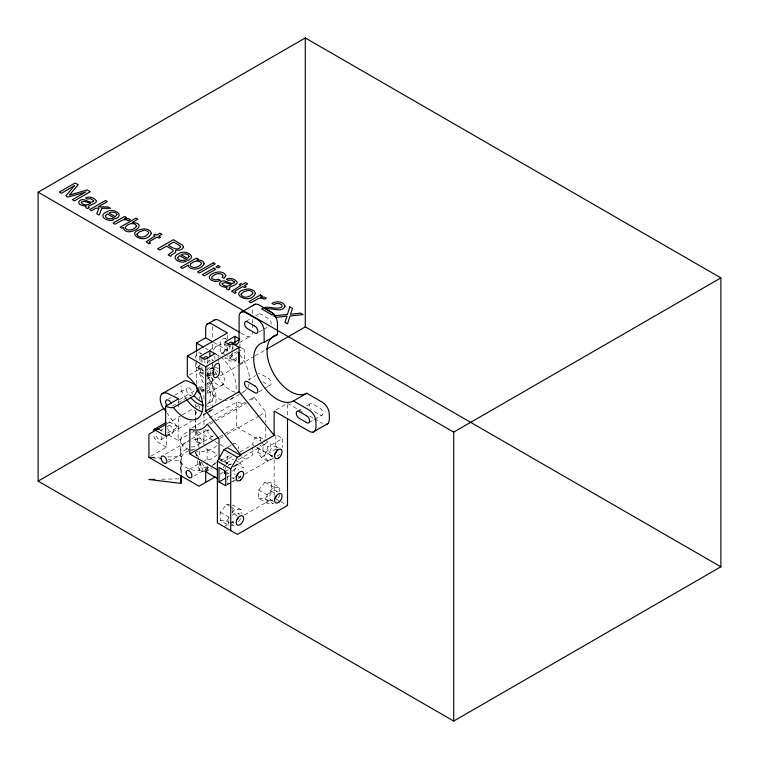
<?xml version="1.0" encoding="UTF-8"?>
<svg xmlns="http://www.w3.org/2000/svg" width="759" height="759" viewBox="0 0 759 759"><rect width="100%" height="100%" fill="white"/><g stroke="black" fill="none" stroke-linecap="round" stroke-linejoin="round"><path stroke-width="0.57" stroke-dasharray="3.79 2.85" d="M180.775 439.613L180.775 472.895M203.953 440.182L203.962 429.575M203.962 424.86L203.972 413.086M203.972 398.94L203.848 389.187M180.727 452.725C179.874 447.355 183.811 443 188.63 441.283M203.981 389.519L201.458 391.853M238.383 478.445L240.195 477.402L241.798 473.255M273.449 458.199L268.022 461.33L261.343 457.478L257.728 452.336L260.546 445.087M268.022 461.33L264.407 456.187L268.022 446.871L282.49 438.522L282.49 447.421M200.556 462.981C198.042 467.335 205.841 468.303 208.478 466.671M207.008 370.231L209.863 366.673L214.873 369.567M199.845 365.772L199.845 372.451L204.854 375.344L209.863 375.79L212.729 372.233M237.055 358.665L234.91 361.331L229.901 360.886L224.892 357.992L229.901 358.447L234.91 352.214L236.912 353.371M220.3 512.183L228.649 517.002L228.649 525.351L220.3 520.532L220.3 512.183L226.561 504.393L229.692 504.678M232.131 512.676L234.91 509.213L241.172 509.773L241.172 513.947M220.3 520.532L226.561 521.091L229.341 517.629M258.705 498.359L264.957 498.919L273.306 503.739L267.045 503.179L258.705 498.359L258.705 490.01L264.957 482.221L271.219 482.781L279.568 487.601L279.568 495.95L276.096 500.276M238.383 521.585L241.172 518.122L241.172 514.991M267.045 503.179L267.045 494.83L273.306 487.041L279.568 487.601M264.957 498.919L271.219 491.13L271.219 482.781M217.169 454.783L212.757 458.436L204.304 461.026M167.777 462.259L180.794 454.764L183.564 450.96L188.63 447.753M200.869 390.904L202.34 389.576M191.221 446.956C201.429 447.279 202.52 436.634 191.221 440.258M216.125 462.544L212.757 464.783M198.222 444.708L212.52 436.425M189.219 469.309L201.477 462.212M246.096 321.285L251.827 317.974M255.641 315.772L258.506 314.122M209.607 350.165L217.235 345.762M239.711 342.413L251.163 335.801M215.252 353.912L218.213 355.62L227.396 350.316L227.396 345.696M259.132 331.911L262.956 329.71M263.904 329.159L268.677 326.408M189.238 375.107L200.68 368.494A26.565 15.332 60 0 1 203.592 371.075M203.744 378.077A18.89 10.901 60 0 0 200.68 374.908L204.019 372.982M168.707 398.741L170.699 397.593M174.674 395.297L187.587 387.84M207.065 378.931L212.131 375.999M213.146 375.411L218.213 372.489A10.038 5.797 60 0 0 216.353 370.629M196.505 388.399L199.427 386.711M179.38 399.557L197.805 388.912M198.83 388.323L205.993 384.187M207.017 383.599L214.18 379.462M220.328 375.914L238.753 365.278M239.778 364.681L254.104 356.407M255.128 355.819L265.365 349.908M199.996 389.054L206.078 385.544M207.093 384.955L211.154 382.612A10.038 5.797 60 0 1 207.814 372.887A10.038 5.797 60 0 1 212.444 368.694M172.35 406.122L191.23 395.221A4.137 2.381 60 0 1 186.619 390.913A4.137 2.381 60 0 1 189.627 388.285A4.137 2.381 60 0 1 192.046 394.509M223.061 384.538L206.363 394.177A10.038 5.797 60 0 0 206.913 385.657M166.781 423.873L182.027 415.069M182.464 414.822L192.625 408.949M195.67 407.194L198.535 405.543M160.045 430.733L165.889 427.355M166.857 426.795L168.811 425.676M248.013 379.946L255.641 375.544M209.854 402.498L206.514 404.424A18.89 10.901 60 0 0 207.055 382.934M167.426 433.133L178.147 426.956L178.147 440.448L170.633 436.112A8.264 4.772 60 0 1 167.198 432.839M166.619 435.533L191.477 421.179M203.412 414.291L207.397 411.995M208.393 411.416L212.368 409.12M203.099 415.258L205.964 413.608M206.913 413.057L210.736 410.856M230.764 399.281L239.351 394.329M240.309 393.779L244.123 391.578M160.766 439.803L172.454 433.047A4.137 2.381 60 0 0 171.695 426.843A4.137 2.381 60 0 0 167.739 428.199A4.137 2.381 60 0 0 172.454 433.047M191.866 427.924L236.58 402.109A37.779 21.812 60 0 0 245.707 402.82M259.132 391.682L263.904 388.921M264.863 388.371L270.583 385.069M150.87 456.187L166.458 447.193L166.458 434.822M178.147 440.448L190.803 433.142M191.78 432.573L195.67 430.325L195.67 421.074M208.345 423.513L211.391 421.757M212.406 421.169L244.929 402.393M248.99 400.05L254.075 397.109L265.792 412.014L265.792 422.611M209.93 424.272L246.514 403.143M165.177 454.28L190.585 439.603M191.6 439.025L208.877 429.044M219.304 436.928L236.58 426.956L260.754 440.913M220.063 438.417L226.163 434.898M227.178 434.309L258.686 416.122M259.701 415.534L265.792 412.014M276.048 409.945L285.593 404.433M297.86 410.932L302.632 408.171M306.446 405.97L310.26 403.769M193.868 476.111L211.144 466.14M212.159 465.552L216.22 463.208M220.29 460.855L229.436 455.58M205.689 471.775L210.774 468.844M222.966 461.804L232.112 456.52M240.242 451.823L252.443 444.783M226.286 463.256L233.516 459.081M228.193 465.533L231.239 463.768M238.354 459.66L265.792 443.825M219.92 474.166L225.432 470.978M234.151 465.95L252.443 455.391L252.443 447.146M308.989 422.659L313.752 419.907M314.71 419.357L322.338 414.955M225.727 471.292L228.44 469.726M232.966 467.117L240.195 462.943L243.81 468.085L237.131 464.223L233.516 473.54L235.423 474.641M227.188 477.193L231.704 474.584M261.343 457.478L275.811 449.119L275.811 434.66L282.49 438.522M229.427 483.132L227.396 484.308L227.396 472.145M230.442 482.544L234.512 480.2M238.573 477.847L240.603 476.68M244.673 474.328L273.126 457.905M226.628 485.229L231.153 482.62M232.966 481.576L237.482 478.967M277.063 456.112L279.777 454.546M224.057 526.718L229.171 523.767M230.186 523.179L235.299 520.228M244.502 514.915L273.126 498.388M202.463 391.293L204.218 390.278M227.918 446.966L233.924 443.503M209.275 369.529L212.159 367.878M151.25 457.269L159.39 457.089M167.54 456.918L181.496 456.614A19.127 11.043 0 0 1 190.68 450.04M161.724 479.214L179.171 478.834M197.264 460.533L199.294 470.855L206.163 471.595M199.845 372.451L203.858 372.811M230.736 525.541L234.91 525.911L230.271 523.236M152.35 457.734L161.487 458.844M168.337 459.669L180.889 461.197A19.127 11.043 0 0 0 211.533 468.464M233.089 359.311L238.971 362.66M239.626 346.844L243.478 349.064M240.812 333.002L245.764 335.858A9.44 5.455 60 0 0 252.443 332.006M225.043 338.438L226.95 339.539M213.583 342.347L227.396 350.316M221.4 352.565L226.173 355.316M229.901 358.447L234.91 361.331M205.385 348.22L208.345 349.927M262.661 381.768L268.297 385.022A4.137 2.381 60 0 0 271.219 383.333A4.137 2.381 60 0 0 268.297 378.276L260.792 373.931A4.137 2.381 60 0 0 258.506 373.883M314.425 411.653L320.061 414.898A4.137 2.381 60 0 0 322.983 413.219A4.137 2.381 60 0 0 320.061 408.152L312.547 403.816A4.137 2.381 60 0 0 309.7 404.794A4.137 2.381 60 0 0 311.275 409.499M199.996 352.897L201.903 353.998M211.685 359.643L213.592 360.743M287.5 403.333L298.524 409.699M299.52 410.277L302.528 412.014M309.539 416.055L313.543 418.37M314.549 418.949L322.566 423.579M196.353 367.024L203.032 370.876M208.042 373.77L214.721 377.621M206.856 374.054L209.863 375.79M206.363 405.648L208.364 406.805M259.54 437.004L263.544 439.319M264.549 439.888L269.559 442.782A5.313 3.064 -60 0 1 267.206 451.15A5.313 3.064 -60 0 1 263.126 447.649A5.313 3.064 -60 0 1 269.559 442.782M276.238 446.643L278.24 447.801M261.343 443.019L268.022 446.871M257.377 447.63L274.141 457.316M256.694 447.554L263.705 451.605M270.384 455.457L273.392 457.193M257.728 452.336L264.407 456.187M197.72 431.51L219.18 443.901M220.205 444.489L225.319 447.44M241.675 456.88L245.764 459.242M178.147 426.956L170.633 422.611A8.264 4.772 60 0 0 167.198 421.919M235.423 460.182L240.195 462.943M264.957 482.221L273.306 487.041M276.238 490.978L278.24 492.136M219.047 458.872L227.396 463.692L227.396 453.398M271.219 491.13L274.929 493.274M158.944 429.366L164.58 432.611M236.381 475.2L240.195 477.402M276.048 498.9L279.872 501.111M280.821 501.661L287.5 505.513M258.705 490.01L267.045 494.83M231.988 477.629L233.99 478.787M270.384 499.801L273.392 501.538M166.458 447.193L158.944 442.858A8.264 4.772 60 0 1 153.384 434.983M241.172 509.773L232.823 504.953L232.823 513.302L237.463 515.978M226.561 504.393L229.341 505.997M230.271 506.538L234.91 509.213M237.833 513.15L239.835 514.308M233.99 523.131L231.988 521.974A5.313 3.064 -60 0 0 234.503 522.107M226.561 521.091L229.341 522.695M186.183 398.76L184.788 396.881A11.802 6.812 60 0 1 181.116 385.629M194.551 410.021L198.033 414.708M166.705 412.687L178.564 428.636L178.564 415.998M196.277 431.34L207.122 449.518A19.127 11.043 0 0 1 217.368 455.296M196.353 455.941L195.67 452.497L198.687 457.62M201.695 462.667L207.122 471.756M195.67 452.497L197.463 456.861M199.256 461.216L203.289 471.111M180.794 454.764L180.727 453.986M195.898 431.473L199.294 448.692M195.727 404.348L195.727 406.701M195.727 411.387L195.727 417.251M195.727 418.427L195.746 440.713M287.5 404.509L287.5 416.255M274.141 459.631L274.141 497.8M265.792 427.326L265.792 437.934M252.443 313.495L252.443 308.866A9.44 5.455 60 0 1 252.766 306.674M252.443 319.283L252.443 322.746M252.443 323.903L252.443 329.691M239.92 343.827L239.92 347.28M236.58 402.109L236.58 426.956M232.823 344.292L232.823 348.789M229.901 345.013L229.901 349.614M229.901 355.326L229.901 360.886M227.396 335.279L227.396 338.751M226.979 352.167L226.979 347.669A4.137 2.381 -60 0 1 227.264 346.038M224.892 342.129L224.892 351.313M218.213 355.62L218.213 357.868M218.213 358.998L218.213 362.366M214.873 355.99L214.873 359.434M212.368 326.626L212.368 339.472M212.368 344.14L212.368 349.984M212.368 364.908L212.368 407.953M209.863 359.994L209.863 362.223M207.776 359.88L207.776 363.248M207.122 449.518L207.122 464.736M207.122 465.903L207.122 470.589M206.941 366.142L206.941 371.768A4.137 2.381 -60 0 0 209.218 373.741A4.137 2.381 -60 0 0 212.501 370.022M204.854 360.629L204.854 362.925M201.932 366.625L201.932 368.874A4.137 2.381 -60 0 0 204.209 370.847M201.097 358.267L201.097 361.645M200.68 368.494L200.68 374.908M199.845 356.588L199.845 361.18M199.427 397.052L199.427 399.348M199.427 406.245L199.427 408.541M199.294 451.026L199.294 456.861M199.294 461.529L199.294 470.855M196.505 352.385L196.505 359.349M196.505 360.516L196.505 383.75M195.67 410.666L195.67 419.917M195.253 362.774L195.253 365.022A4.137 2.381 -60 0 0 196.913 367.1A4.137 2.381 -60 0 0 199.996 364.918M181.496 456.614L181.496 474.119M180.889 461.197L180.889 472.866M178.564 398.76L178.564 402.204M178.564 403.352L178.564 410.249M207.084 376.151A18.89 10.901 60 0 1 207.634 403.171M207.235 363.39A4.137 2.381 -60 0 1 209.863 359.956A4.137 2.381 -60 0 1 212.501 360.345M213.336 435.723A4.137 2.381 60 0 1 208.412 433.522A4.137 2.381 60 0 1 210.053 429.072M233.089 347.29A4.137 2.381 -60 0 0 231.988 350.563L231.988 357.309A4.137 2.381 -60 0 0 233.639 359.396A4.137 2.381 -60 0 0 236.732 357.204M216.676 445.694A19.127 11.043 0 0 1 196.41 451.311M192.577 450.656A19.127 11.043 0 0 1 189.892 449.878M189.057 449.565A19.127 11.043 0 0 1 190.68 430.761M205.234 429.85A19.127 11.043 0 0 1 210.641 431.33M232.956 397.45A26.565 15.332 60 0 1 225.11 400.572M221.827 399.984A26.565 15.332 60 0 1 206.989 388.418M203.346 382.659A26.565 15.332 60 0 1 198.592 365.496M213.696 352.954A26.565 15.332 60 0 1 219.778 356.218M220.641 356.872A26.565 15.332 60 0 1 235.698 391.71M220.784 371.123A10.038 5.797 60 0 1 223.44 384.111A10.038 5.797 60 0 1 213.402 380.828A10.038 5.797 60 0 1 211.695 368.153M214.901 367.233A10.038 5.797 60 0 1 218.222 368.694M232.548 471.206A5.313 3.064 -60 0 1 238.516 469.916M234.503 477.762A5.313 3.064 -60 0 1 233.108 478.066M229.284 472.914A5.313 3.064 -60 0 1 226.429 474.214M224.93 469.185A5.313 3.064 -60 0 1 225.878 467.345M228.63 464.821A5.313 3.064 -60 0 1 231.153 464.954L221.163 459.195A5.313 3.064 -60 0 1 221.932 462.032M223.393 467.905A5.313 3.064 -60 0 1 224.455 466.026M225.869 464.536A5.313 3.064 -60 0 1 227.396 463.692M253.686 445.818A5.313 3.064 -60 0 1 253.895 439.983A5.313 3.064 -60 0 1 258.828 436.624A5.313 3.064 -60 0 1 259.91 441.586M272.908 455.599A5.313 3.064 -60 0 1 269.549 453.322A5.313 3.064 -60 0 1 272.728 447.098A5.313 3.064 -60 0 1 276.912 447.744M232.548 515.541A5.313 3.064 -60 0 1 238.516 514.26M272.908 499.934A5.313 3.064 -60 0 1 269.549 497.657A5.313 3.064 -60 0 1 272.728 491.443A5.313 3.064 -60 0 1 276.912 492.088M271.153 324.273A4.137 2.381 60 0 0 268.297 318.505L260.792 314.169A4.137 2.381 60 0 0 257.937 316.655M203.81 389.794A23.614 13.634 60 0 1 200.3 389.671M211.154 382.612A23.614 13.634 60 0 1 206.846 388.769M206.951 374.823A26.565 15.332 60 0 1 215.66 403.285M212.928 409.016A26.565 15.332 60 0 1 209.01 411.644M235.186 392.27A26.565 15.332 60 0 1 217.245 375.942M216.704 374.946A26.565 15.332 60 0 1 215.214 371.882M213.032 365.648A26.565 15.332 60 0 1 212.368 362.574M213.412 350.241A26.565 15.332 60 0 1 226.201 344.966L226.144 347.186A4.137 2.381 -60 0 1 223.222 352.242A4.137 2.381 -60 0 1 220.3 350.563L220.3 343.808A4.137 2.381 -60 0 1 222.567 339.216A4.137 2.381 -60 0 1 225.85 339.14M227.055 345.241A26.565 15.332 60 0 1 233.136 348.504M236.533 351.36A26.565 15.332 60 0 1 238.962 353.893M239.74 354.795A26.565 15.332 60 0 1 249.502 380.297M249.056 384.007A26.565 15.332 60 0 1 247.975 387.185M246.314 389.737A26.565 15.332 60 0 1 241.476 392.631M201.932 362.128A4.137 2.381 -60 0 1 202.226 360.497M195.253 358.267A4.137 2.381 -60 0 1 197.53 353.675A4.137 2.381 -60 0 1 200.812 353.599M239.948 363.219A4.137 2.381 -60 0 0 242.956 361.663A4.137 2.381 -60 0 0 244.512 357.793L244.512 351.037A4.137 2.381 -60 0 0 242.956 348.96A4.137 2.381 -60 0 0 239.948 350.886M161.572 436.169A4.137 2.381 60 0 1 158.944 439.48A4.137 2.381 60 0 1 156.307 433.123M233.108 444.214A4.137 2.381 60 0 1 236.391 444.281A4.137 2.381 60 0 1 238.668 448.882M254.075 397.109A37.779 21.812 60 0 1 249.559 401.388M191.572 449.774A19.127 11.043 0 0 1 195.338 448.996M232.529 352.669A4.137 2.381 -60 0 1 229.901 356.104A4.137 2.381 -60 0 1 227.264 355.715M196.714 442.004A4.137 2.381 0 0 0 203.744 441.235A4.137 2.381 0 0 0 199.076 438.104A4.137 2.381 0 0 0 196.714 442.004"/><path stroke-width="1.14" d="M239.085 352.432L239.085 362.66M198.981 389.642L196.96 390.809L194.228 395.762L173.479 407.536A23.614 13.634 60 0 1 165.623 406.226L165.623 436.112L155.604 430.325M287.5 418.607L287.5 505.513L237.415 534.431L217.378 522.866L217.378 461.168L224.057 449.603L227.396 447.677L240.755 455.391L240.755 454.66L205.689 411.046L205.689 366.701L239.085 347.423L239.085 391.767L274.141 435.381L240.755 454.66M230.736 530.579L230.736 468.882L237.415 457.316L240.755 455.391M38.121 192.198L305.289 37.95L720.879 277.889L720.879 566.802L453.711 721.05L38.121 481.111L38.121 192.198L453.711 432.137L720.879 277.889M206.97 324.349L215.12 319.643M240.356 312.784L255.195 304.217M196.505 351.218L196.505 343.087L205.689 337.783L212.596 341.778M173.479 407.536A26.565 15.332 60 0 0 201.382 413.835A26.565 15.332 60 0 0 187.321 376.208L187.321 356.104L227.396 332.964L212.368 324.292A9.44 5.455 60 0 0 205.689 328.144L205.689 337.783M209.863 350.8L199.845 356.588L204.854 359.472L214.873 353.694L209.863 350.8L209.863 356.55M234.91 336.341L224.892 342.129L229.901 345.013L239.92 339.235L234.91 336.341L234.91 343.239M161.98 393.836L182.843 381.786A11.802 6.812 60 0 1 188.744 381.53L196.515 385.297M274.141 435.381L274.141 411.046L309.207 431.292A9.44 5.455 60 0 0 315.886 427.431A32.001 18.482 60 0 0 315.554 419.082A9.44 5.455 60 0 0 309.207 410.078L293.42 400.97A33.054 19.089 60 0 1 258.904 378.75A33.054 19.089 60 0 1 264.123 342.3L277.481 334.586L277.481 323.325A9.44 5.455 60 0 0 270.802 311.759L259.123 305.014A9.44 5.455 60 0 0 253.715 305.071M165.623 406.226L178.564 398.76L167.872 393.579A11.802 6.812 60 0 0 160.462 396.492A11.802 6.812 60 0 0 163.916 408.93L166.012 411.748M38.121 481.111L164.029 408.418M266.39 349.32L305.289 326.863L720.879 566.802M154.219 429.414L166.221 422.478M166.202 424.205L148.925 434.186L148.925 457.316L199.01 486.234L215.271 476.842M205.689 411.046L239.085 391.767M220.015 458.73A5.313 3.064 -60 0 0 219.047 458.872L219.047 438.996L207.33 424.101A37.779 21.812 60 0 1 189.826 429.101L189.826 453.939L218.288 437.516M293.42 400.97L306.778 393.257L322.566 402.374A9.44 5.455 60 0 1 328.913 411.369A32.001 18.482 60 0 1 329.245 419.718A9.44 5.455 60 0 1 326.484 424.376M219.047 481.899L225.727 485.751L225.727 471.292L219.047 467.44L219.047 481.899L225.385 478.236M313.135 432.08L327.964 423.522M154.741 479.365L148.925 479.489L180.889 483.369L180.889 475.2M148.925 457.316L151.212 457.592M239.825 332.433L219.047 320.44A9.44 5.455 60 0 0 213.649 320.497M239.085 347.423L232.406 343.571A9.44 5.455 60 0 0 239.085 339.719L239.085 316.579A9.44 5.455 60 0 1 245.764 312.727L257.453 319.473A9.44 5.455 60 0 1 264.123 331.038L264.123 342.3M196.505 343.087L203.412 347.081M187.321 356.104L205.689 366.701M224.057 449.603L237.415 457.316M217.378 461.168L230.736 468.882M189.826 453.939L217.036 469.65M217.529 478.606L205.689 471.775L205.689 482.382M194.228 395.762L194.276 395.818A18.89 10.901 60 0 0 202.387 402.27M190.888 397.688L190.936 397.754A18.89 10.901 60 0 0 203.478 405.154M196.96 390.809L197.283 391.208A10.038 5.797 60 0 0 200.518 394.082M180.889 483.369L181.496 475.286M453.711 432.137L453.711 721.05M305.289 37.95L305.289 326.863M196.505 386.075L196.505 388.399A23.614 13.634 60 0 0 198.431 389.177M228.079 344.396A4.137 2.381 -60 0 1 232.529 343.002M203.032 358.855A4.137 2.381 -60 0 1 206.125 356.673A4.137 2.381 -60 0 1 207.776 358.751M238.203 473.398A5.313 3.064 -60 0 1 235.964 476.775M225.309 473.777A5.313 3.064 -60 0 1 224.493 471.054M277.044 449.356A5.313 3.064 -60 0 1 274.369 454.603M238.203 517.742A5.313 3.064 -60 0 1 237.263 519.583M276.608 495.57A5.313 3.064 -60 0 1 274.369 498.948M306.778 393.257A33.054 19.089 60 0 1 273.544 373.466A33.054 19.089 60 0 1 274.435 335.62M275.403 335.184A33.054 19.089 60 0 1 277.481 334.586M201.79 411.549A26.565 15.332 60 0 1 186.837 399.822M153.384 430.818A8.264 4.772 60 0 1 158.944 429.366M166.724 405.164A4.137 2.381 60 0 1 166.724 399.889A4.137 2.381 60 0 1 171.173 403.636M226.049 472.999A5.313 3.064 -60 0 1 224.759 473.246M225.784 275.612L223.99 278.344L222.112 277.253L223.099 275.783L222.823 275.014C219.588 272.064 214.076 274.037 211.789 277.225A3.359 1.935 0 0 0 212.245 278.771L215.547 279.919L218.545 279.312L220.423 280.403L217.871 281.219A5.588 3.226 0 0 1 214.304 281.276C199.304 276.931 222.321 266.466 225.784 275.612M146.212 241.675L149.011 243.876L150.538 242.994L149.191 242.121L149.589 241.419L157.113 237.083L158.954 238.146L160.528 237.225L158.688 236.163L161.904 234.313L159.95 233.184L156.733 235.034L155.178 234.133L153.593 235.053L155.149 235.954L146.212 241.675M231.912 291.152L234.721 293.363L236.248 292.481L234.901 291.608L235.299 290.906L242.823 286.56L244.654 287.623L246.239 286.712L244.398 285.65L247.614 283.79L245.66 282.661L242.444 284.521L240.878 283.619L239.303 284.53L240.859 285.431L231.912 291.152M105.321 215.964C105.672 218.858 109.903 219.171 112.161 218.431L114.059 219.531C108.195 222.909 96.63 215.708 107.047 211.733C112.057 207.615 125.425 214.294 115.748 218.744L107.313 213.867L105.321 215.964M177.568 257.68C177.91 260.565 182.141 260.878 184.399 260.138L186.306 261.238C180.433 264.616 168.868 257.415 179.285 253.44C184.295 249.322 197.663 256.001 187.995 260.451L179.551 255.574L177.568 257.68M93.68 200.718L93.623 201.353C89.372 204.437 83.851 196.581 79.316 200.964C76.574 204.588 83.642 206.277 86.232 205.869L85.501 206.685L86.251 207.928L87.778 208.592L89.201 207.757C85.036 205.812 96.146 204.313 96.421 201.296L96.317 200.727C94.05 197.473 89.088 195.926 85.53 197.985L87.332 199.029L90.606 198.659L93.68 200.718M234.493 282.006L234.436 282.652C230.186 285.735 224.664 277.87 220.129 282.263C217.378 285.887 224.455 287.576 227.045 287.168L226.315 287.974L227.064 289.226L228.592 289.881L230.015 289.056C225.85 287.111 236.96 285.612 237.235 282.595L237.131 282.025C234.863 278.771 229.901 277.225 226.343 279.284L228.146 280.327L231.419 279.957L234.493 282.006M137.056 234.123L136.99 234.702C139.428 239.047 146.923 236.865 148.773 233.041L148.157 231.77L146.421 230.745A3.729 2.154 0 0 0 143.394 230.47L139.324 231.884L137.056 234.123M241.144 294.217L241.068 294.786C243.506 299.141 251.001 296.959 252.851 293.126L252.244 291.854L250.498 290.839A3.729 2.154 0 0 0 247.472 290.555L243.402 291.978L241.144 294.217M183.517 246.874L182.758 248.591L180.206 250.053L175.642 250.29L175.604 252.339L171.344 255.242L170.709 256.409L168.081 254.891L173.052 251.172L173.005 250.242L171.373 248.971L166.506 246.153L159.722 250.062L157.587 248.829L173.384 239.711L182.217 244.958L183.517 246.874M136.544 225.803C135.055 229.654 128.034 231.903 125.273 228.07L125.235 227.368C127.161 223.772 134.22 221.704 136.544 225.803M123.432 227.415C125.548 239.104 151.202 223.658 132.18 222.472L137.91 219.161L136.032 218.08L120.169 227.235L121.962 228.26L123.432 227.415M151.354 233.26C146.032 246.172 122.009 232.226 143.394 228.943A6.727 3.88 0 0 1 147.787 229.616L150.054 230.897L151.354 233.26M255.432 293.353C250.119 306.266 226.087 292.31 247.472 289.027A6.727 3.88 0 0 1 251.865 289.701L254.132 290.991L255.432 293.353M81.422 202.188L81.308 202.776C83.281 205.623 87.94 205.404 90.473 203.317L84.524 201.249L81.422 202.188M222.235 283.486L222.121 284.075C224.095 286.921 228.753 286.703 231.286 284.616L225.338 282.547L222.235 283.486M116.914 214.607L115.302 216.704L108.898 213.013C111.326 211.761 115.766 211.562 116.914 214.607M189.152 256.314L187.539 258.411L181.145 254.72C183.564 253.468 188.004 253.269 189.152 256.314M180.509 246.751C177.9 251.627 171.24 247.206 168.289 245.119L173.688 242.007L179.817 245.641L180.509 246.751M285.09 306.247C281.428 313.6 271.646 307.101 265.622 309.093L274.037 313.951L272.206 315.004L261.627 308.904C267.889 304.302 275.878 310.877 281.902 306.788L281.874 305.023L279.853 303.733L276.608 303.486L273.914 304.52L271.95 303.382C275.887 300.811 283.524 301.209 285.09 306.247M204.152 263.828C201.676 269.113 192.264 271.248 188.346 266.381L188.308 265.071L182.426 268.477L180.481 267.358L196.543 258.079L198.431 259.17L196.904 260.052C199.589 259.806 203.924 260.498 204.152 263.828M289.805 306.921L287.405 314.425L273.648 315.839L276.229 317.328L287.101 316.105L284.862 322.319L287.519 323.846L290.061 315.962L303.069 314.577L300.517 313.106L290.469 314.283L292.481 308.467L289.805 306.921M101.782 208.289L99.23 215.139L96.754 213.715L98.974 208.279L95.862 208.203L91.535 210.698L89.676 209.626L105.482 200.499L107.342 201.581L98.167 206.875L108.025 206.913L110.501 208.345L101.782 208.289M190.424 264.227L190.148 265.612C192.976 269.255 199.351 267.177 201.42 263.715L201.401 263.012C198.735 259.36 193.014 261.476 190.424 264.227M74.638 185.557L65.853 195.869L67.968 197.093L85.805 191.999L72.437 199.674L74.467 200.841L90.274 191.723L87.238 189.968L69.373 195.082L78.186 184.75L75.122 182.976L59.325 192.103L61.365 193.279L74.638 185.557M124.561 216.467L113.044 223.118L114.979 224.228L122.958 219.854L126.222 219.749L128.328 220.755L130.368 219.579L128.508 218.687L124.41 218.677L126.402 217.52L124.561 216.467M213.336 262.775L197.53 271.893L199.475 273.012L215.271 263.885L213.336 262.775M213.839 268.069L202.378 274.692L204.342 275.83L215.812 269.208L213.839 268.069M218.175 265.565L215.983 266.836L217.947 267.965L220.148 266.703L218.175 265.565M260.479 294.938L248.961 301.589L250.897 302.699L258.876 298.325L262.14 298.221L264.246 299.236L266.286 298.05L264.426 297.158L260.328 297.148L262.32 296.001L260.479 294.938M254.948 326.218L247.434 321.882A4.137 2.381 60 0 0 244.512 323.571A4.137 2.381 60 0 0 247.434 328.628L254.948 332.964A4.137 2.381 60 0 0 257.87 331.285A4.137 2.381 60 0 0 254.948 326.218M254.948 385.98L247.434 381.644A4.137 2.381 60 0 0 244.512 383.333A4.137 2.381 60 0 0 247.434 388.39L254.948 392.735A4.137 2.381 60 0 0 257.87 391.046A4.137 2.381 60 0 0 254.948 385.98M306.702 415.866L299.188 411.53A4.137 2.381 60 0 0 296.266 413.219A4.137 2.381 60 0 0 299.188 418.275L306.702 422.611A4.137 2.381 60 0 0 309.625 420.922A4.137 2.381 60 0 0 306.702 415.866M219.465 372.252L219.465 365.496A4.137 2.381 -60 0 0 216.543 363.817A4.137 2.381 -60 0 0 213.621 368.874L213.621 375.62A4.137 2.381 -60 0 0 216.543 377.308A4.137 2.381 -60 0 0 219.465 372.252M278.895 457.895A5.313 3.064 -60 0 0 281.247 449.527A5.313 3.064 -60 0 0 274.815 454.404A5.313 3.064 -60 0 0 278.895 457.895M186.107 473.018A4.137 2.381 60 0 0 190.813 477.876A4.137 2.381 60 0 0 190.063 471.662A4.137 2.381 60 0 0 186.107 473.018M240.499 480.067A5.313 3.064 -60 0 0 242.842 471.7A5.313 3.064 -60 0 0 236.419 476.567A5.313 3.064 -60 0 0 240.499 480.067M240.499 524.403A5.313 3.064 -60 0 0 242.842 516.044A5.313 3.064 -60 0 0 236.419 520.911A5.313 3.064 -60 0 0 240.499 524.403M278.895 502.24A5.313 3.064 -60 0 0 281.247 493.872A5.313 3.064 -60 0 0 274.815 498.739A5.313 3.064 -60 0 0 278.895 502.24M161.06 458.559A4.137 2.381 60 0 0 165.775 463.417A4.137 2.381 60 0 0 165.016 457.203A4.137 2.381 60 0 0 161.06 458.559"/></g></svg>
